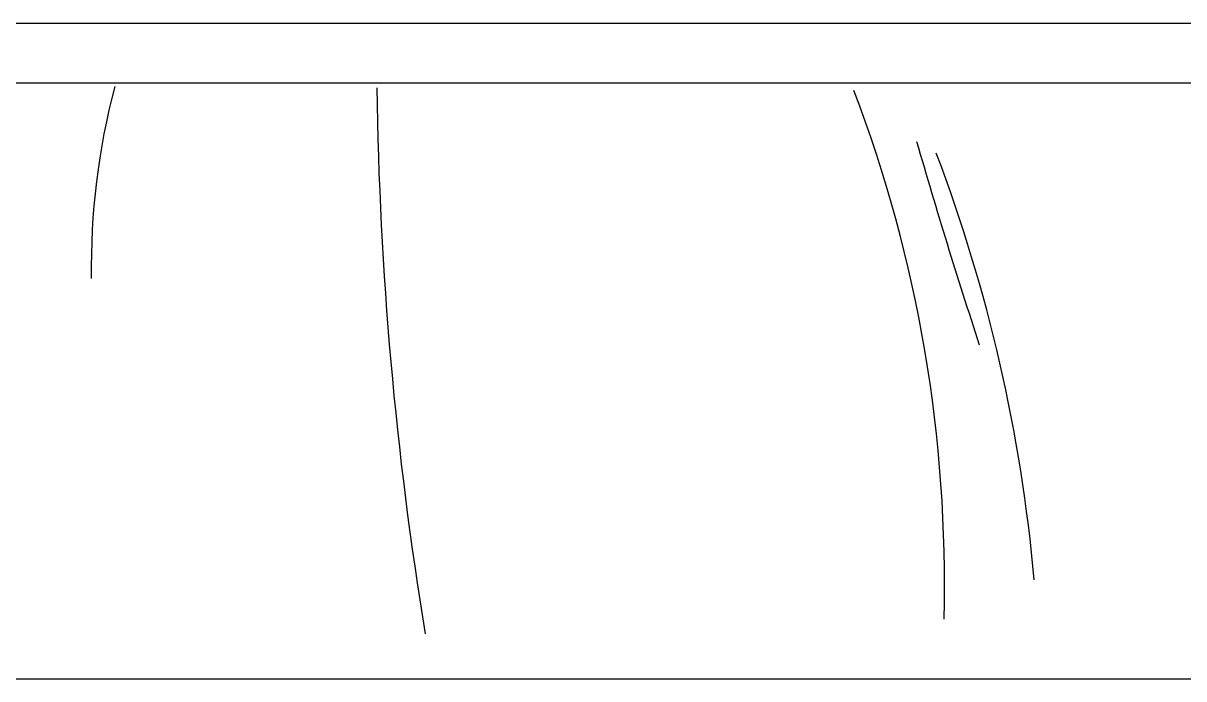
# Model space of a CAD drawing. Header units: millimetres. Extents: x 6388 to 59789, y -18725 to 8137.
# Drawn here: x 56845 to 57820, y 4345 to 4895 of the extents above; entities that cross this region are included whole.
import ezdxf

# ---------------------------------------------------------------- set-up
doc = ezdxf.new("R2010")
doc.units = ezdxf.units.MM

# ---------------------------------------------------------------- blocks, each defined once
blk = doc.blocks.new('A$C0AF41AB5')
for p, q in [((938.85, 552.52), (2661.15, 552.52)), ((923.61, 502.52), (2676.39, 502.52)), ((905.18, 2.52), (2694.82, 2.52))]:
    blk.add_line(p, q)
for centre, radius, start, end in [((1702.13, 347.79), 590.01, 165.10904, 180.90896), ((4429.47, 540.27), 3077.85, 180.77895, 189.35005), ((666.72, 82.67), 1161.8, 358.51741, 20.84724), ((6452.66, 1791.97), 4836.49, 196.06699, 198.18484), ((566.69, -33.16), 1342.36, 5.06976, 20.80182)]:
    blk.add_arc(centre, radius, start, end)

msp = doc.modelspace()

# ---------------------------------------------------------------- block references
msp.add_blockref('A$C0AF41AB5', (55790.39, 4342.18))

doc.saveas('drawing.dxf')
